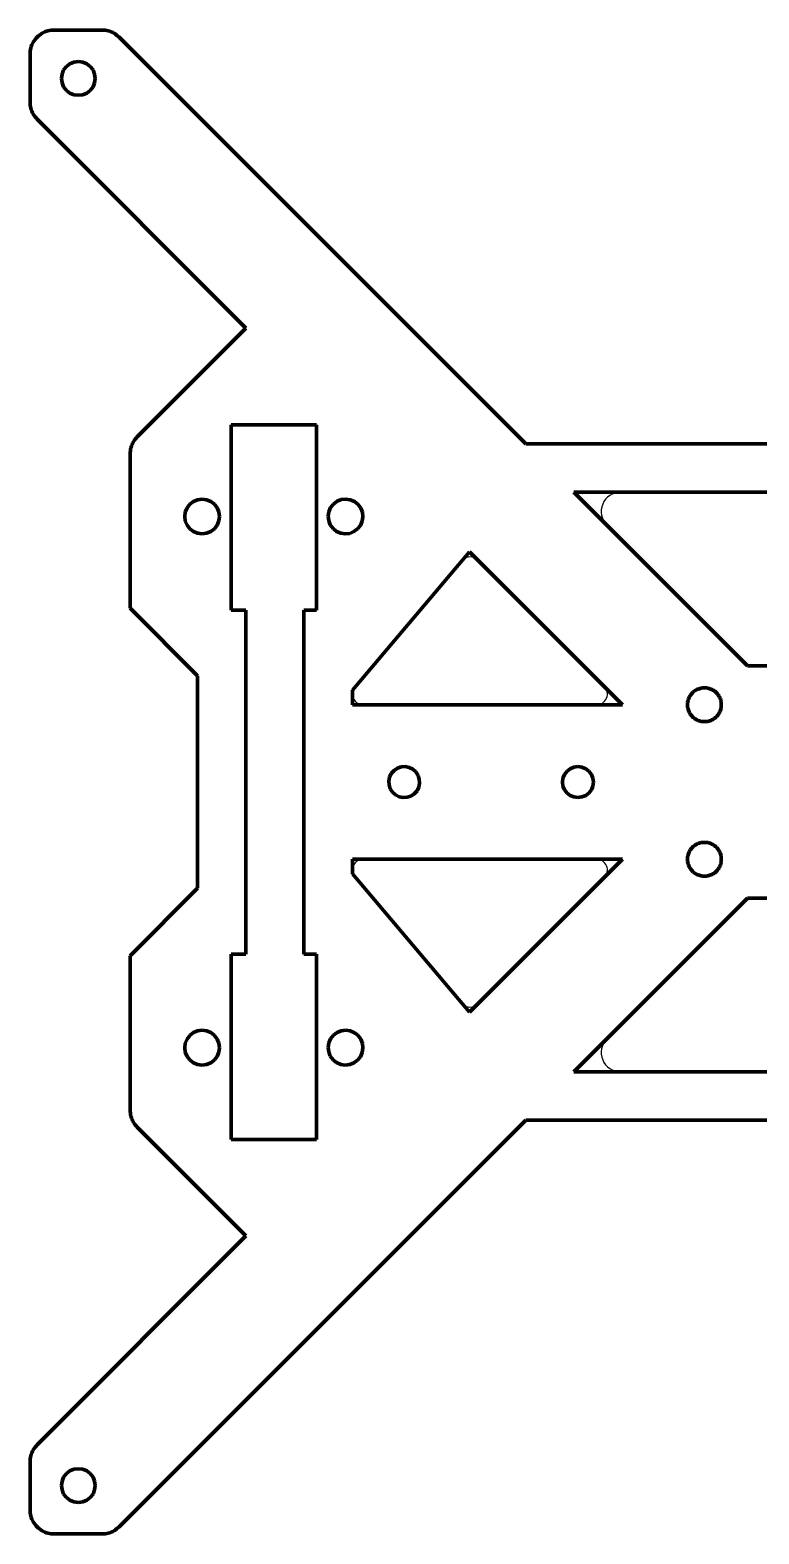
# Model space of a CAD drawing. Header units: millimetres. Extents: x 2 to 158, y 0 to 156.
# Drawn here: x 2.1 to 77.6, y 0 to 155.7 of the extents above; entities that cross this region are included whole.
import ezdxf

# ---------------------------------------------------------------- set-up
doc = ezdxf.new("R2010")
doc.units = ezdxf.units.MM
doc.layers.get('0').update_dxf_attribs({"lineweight": 70})

msp = doc.modelspace()

# ---------------------------------------------------------------- linework, layer by layer
at = {"color": 7, "lineweight": -3}
for p, q in [((4.49, 155.69), (4.65, 155.7)), ((9.6, 155.7), (4.65, 155.7)), ((9.6, 155.7), (9.76, 155.69)), ((2.28, 154), (2.34, 154.16)), ((2.34, 154.16), (2.41, 154.31)), ((2.41, 154.31), (2.48, 154.45)), ((2.48, 154.45), (2.57, 154.59)), ((2.57, 154.59), (2.67, 154.72)), ((2.67, 154.72), (2.77, 154.85)), ((2.77, 154.85), (2.88, 154.97)), ((2.88, 154.97), (3, 155.08)), ((3, 155.08), (3.13, 155.18)), ((3.13, 155.18), (3.26, 155.28)), ((3.26, 155.28), (3.4, 155.37)), ((3.4, 155.37), (3.54, 155.44)), ((3.54, 155.44), (3.69, 155.51)), ((3.69, 155.51), (3.85, 155.57)), ((3.85, 155.57), (4, 155.61)), ((4, 155.61), (4.16, 155.65)), ((4.16, 155.65), (4.32, 155.68)), ((4.32, 155.68), (4.49, 155.69)), ((9.76, 155.69), (9.93, 155.68)), ((9.93, 155.68), (10.09, 155.65)), ((10.09, 155.65), (10.25, 155.61)), ((10.25, 155.61), (10.4, 155.57)), ((10.4, 155.57), (10.56, 155.51)), ((10.56, 155.51), (10.71, 155.44)), ((10.71, 155.44), (10.85, 155.37)), ((10.85, 155.37), (10.99, 155.28)), ((10.99, 155.28), (11.12, 155.18)), ((11.12, 155.18), (11.25, 155.08)), ((11.25, 155.08), (11.37, 154.97)), ((52.9, 113.44), (11.37, 154.97)), ((2.15, 153.2), (2.16, 153.36)), ((2.15, 153.2), (2.15, 148.25)), ((2.16, 153.36), (2.17, 153.53)), ((2.17, 153.53), (2.2, 153.69)), ((2.2, 153.69), (2.24, 153.85)), ((2.24, 153.85), (2.28, 154)), ((5.46, 151.15), (5.4, 150.7)), ((5.63, 151.57), (5.46, 151.15)), ((5.91, 151.94), (5.63, 151.57)), ((6.27, 152.22), (5.91, 151.94)), ((6.7, 152.39), (6.27, 152.22)), ((7.15, 152.45), (6.7, 152.39)), ((7.6, 152.39), (7.15, 152.45)), ((8.02, 152.22), (7.6, 152.39)), ((8.39, 151.94), (8.02, 152.22)), ((8.67, 151.57), (8.39, 151.94)), ((8.84, 151.15), (8.67, 151.57)), ((8.9, 150.7), (8.84, 151.15)), ((5.4, 150.7), (5.46, 150.25)), ((5.46, 150.25), (5.63, 149.82)), ((5.63, 149.82), (5.91, 149.46)), ((8.39, 149.46), (8.67, 149.82)), ((8.67, 149.82), (8.84, 150.25)), ((8.84, 150.25), (8.9, 150.7)), ((2.16, 148.09), (2.15, 148.25)), ((2.17, 147.92), (2.16, 148.09)), ((2.2, 147.76), (2.17, 147.92)), ((5.91, 149.46), (6.27, 149.18)), ((6.27, 149.18), (6.7, 149.01)), ((6.7, 149.01), (7.15, 148.95)), ((7.15, 148.95), (7.6, 149.01)), ((7.6, 149.01), (8.02, 149.18)), ((8.02, 149.18), (8.39, 149.46)), ((2.24, 147.6), (2.2, 147.76)), ((2.28, 147.45), (2.24, 147.6)), ((2.34, 147.29), (2.28, 147.45)), ((2.41, 147.14), (2.34, 147.29)), ((2.48, 147), (2.41, 147.14)), ((2.57, 146.86), (2.48, 147)), ((2.67, 146.73), (2.57, 146.86)), ((2.77, 146.6), (2.67, 146.73)), ((2.88, 146.48), (2.77, 146.6)), ((24.51, 124.85), (2.88, 146.48)), ((24.51, 124.85), (13.25, 113.58)), ((31.83, 114.84), (22.97, 114.84)), ((22.97, 114.84), (22.97, 95.64)), ((31.83, 95.64), (31.83, 114.84)), ((12.52, 111.98), (12.54, 112.14)), ((12.54, 112.14), (12.56, 112.3)), ((12.56, 112.3), (12.6, 112.46)), ((12.6, 112.46), (12.65, 112.62)), ((12.65, 112.62), (12.71, 112.77)), ((12.71, 112.77), (12.77, 112.92)), ((12.77, 112.92), (12.85, 113.06)), ((12.85, 113.06), (12.94, 113.2)), ((12.94, 113.2), (13.03, 113.34)), ((13.03, 113.34), (13.14, 113.46)), ((13.14, 113.46), (13.25, 113.58)), ((54.31, 112.85), (105.69, 112.85)), ((12.51, 111.81), (12.52, 111.98)), ((12.51, 111.81), (12.51, 95.85)), ((96.69, 107.85), (63.31, 107.85)), ((18.41, 106.24), (18.23, 105.8)), ((18.7, 106.61), (18.41, 106.24)), ((19.07, 106.9), (18.7, 106.61)), ((19.5, 107.08), (19.07, 106.9)), ((19.97, 107.14), (19.5, 107.08)), ((20.44, 107.08), (19.97, 107.14)), ((20.87, 106.9), (20.44, 107.08)), ((21.24, 106.61), (20.87, 106.9)), ((21.53, 106.24), (21.24, 106.61)), ((21.71, 105.81), (21.53, 106.24)), ((33.28, 106.27), (33.1, 105.83)), ((33.58, 106.63), (33.28, 106.27)), ((33.95, 106.91), (33.58, 106.63)), ((34.39, 107.09), (33.95, 106.91)), ((34.86, 107.14), (34.39, 107.09)), ((35.32, 107.07), (34.86, 107.14)), ((35.75, 106.88), (35.32, 107.07)), ((36.12, 106.59), (35.75, 106.88)), ((36.4, 106.21), (36.12, 106.59)), ((36.57, 105.78), (36.4, 106.21)), ((18.23, 105.8), (18.17, 105.34)), ((18.17, 105.34), (18.23, 104.87)), ((18.23, 104.87), (18.41, 104.44)), ((18.41, 104.44), (18.7, 104.07)), ((21.24, 104.07), (21.53, 104.44)), ((21.53, 104.44), (21.71, 104.88)), ((21.77, 105.34), (21.71, 105.81)), ((21.71, 104.88), (21.77, 105.34)), ((33.1, 105.83), (33.03, 105.37)), ((33.03, 105.37), (33.08, 104.9)), ((33.08, 104.9), (33.25, 104.47)), ((33.25, 104.47), (33.53, 104.09)), ((36.08, 104.05), (36.37, 104.41)), ((36.37, 104.41), (36.56, 104.84)), ((36.56, 104.84), (36.63, 105.31)), ((36.63, 105.31), (36.57, 105.78)), ((61.9, 104.44), (75.88, 90.46)), ((18.7, 104.07), (19.07, 103.78)), ((19.07, 103.78), (19.51, 103.6)), ((19.51, 103.6), (19.97, 103.54)), ((19.97, 103.54), (20.44, 103.6)), ((20.44, 103.6), (20.87, 103.78)), ((20.87, 103.78), (21.24, 104.07)), ((33.53, 104.09), (33.9, 103.8)), ((33.9, 103.8), (34.33, 103.61)), ((34.33, 103.61), (34.8, 103.54)), ((34.8, 103.54), (35.27, 103.59)), ((35.27, 103.59), (35.7, 103.77)), ((35.7, 103.77), (36.08, 104.05)), ((46.9, 100.77), (35.81, 87.67)), ((61.63, 87.73), (48.53, 100.84)), ((12.51, 95.85), (19.51, 88.85)), ((22.97, 95.64), (24.51, 95.64)), ((24.51, 95.64), (24.51, 60.04)), ((30.51, 95.64), (31.83, 95.64)), ((30.51, 60.04), (30.51, 95.64)), ((19.51, 88.85), (19.51, 66.85)), ((77.29, 89.87), (82.71, 89.87)), ((36.65, 85.85), (60.85, 85.85)), ((40.6, 79.41), (40.2, 79.28)), ((41.01, 79.44), (40.6, 79.41)), ((41.42, 79.35), (41.01, 79.44)), ((58.9, 79.44), (58.49, 79.39)), ((59.31, 79.39), (58.9, 79.44)), ((39.39, 78.36), (39.3, 77.95)), ((39.3, 77.95), (39.33, 77.54)), ((39.57, 78.74), (39.39, 78.36)), ((39.85, 79.05), (39.57, 78.74)), ((40.2, 79.28), (39.85, 79.05)), ((41.8, 79.17), (41.42, 79.35)), ((42.11, 78.89), (41.8, 79.17)), ((42.34, 78.54), (42.11, 78.89)), ((42.47, 78.14), (42.34, 78.54)), ((42.5, 77.73), (42.47, 78.14)), ((57.35, 78.25), (57.3, 77.84)), ((57.51, 78.64), (57.35, 78.25)), ((57.77, 78.97), (57.51, 78.64)), ((58.1, 79.23), (57.77, 78.97)), ((58.49, 79.39), (58.1, 79.23)), ((59.7, 79.23), (59.31, 79.39)), ((60.03, 78.97), (59.7, 79.23)), ((60.29, 78.64), (60.03, 78.97)), ((60.45, 78.25), (60.29, 78.64)), ((60.5, 77.84), (60.45, 78.25)), ((39.33, 77.54), (39.46, 77.14)), ((39.46, 77.14), (39.69, 76.79)), ((39.69, 76.79), (40, 76.52)), ((40, 76.52), (40.38, 76.33)), ((40.38, 76.33), (40.79, 76.24)), ((41.2, 76.27), (41.6, 76.4)), ((41.6, 76.4), (41.95, 76.63)), ((41.95, 76.63), (42.23, 76.94)), ((42.23, 76.94), (42.41, 77.32)), ((42.41, 77.32), (42.5, 77.73)), ((57.3, 77.84), (57.35, 77.43)), ((57.35, 77.43), (57.51, 77.04)), ((57.51, 77.04), (57.77, 76.71)), ((57.77, 76.71), (58.1, 76.45)), ((58.1, 76.45), (58.49, 76.3)), ((58.49, 76.3), (58.9, 76.24)), ((58.9, 76.24), (59.31, 76.3)), ((59.31, 76.3), (59.7, 76.45)), ((59.7, 76.45), (60.03, 76.71)), ((60.03, 76.71), (60.29, 77.04)), ((60.29, 77.04), (60.45, 77.43)), ((60.45, 77.43), (60.5, 77.84)), ((40.79, 76.24), (41.2, 76.27)), ((60.85, 69.85), (36.65, 69.85)), ((35.81, 68.03), (46.9, 54.93)), ((48.53, 54.86), (61.63, 67.97)), ((12.51, 59.85), (19.51, 66.85)), ((82.71, 65.83), (77.29, 65.83)), ((75.88, 65.24), (61.9, 51.26)), ((12.51, 43.89), (12.51, 59.85)), ((24.51, 60.04), (22.97, 60.04)), ((22.97, 60.04), (22.97, 40.84)), ((31.83, 60.04), (30.51, 60.04)), ((31.83, 40.84), (31.83, 60.04)), ((18.7, 51.61), (18.41, 51.24)), ((18.97, 51.84), (18.7, 51.61)), ((19.07, 51.9), (18.97, 51.84)), ((19.5, 52.08), (19.07, 51.9)), ((19.97, 52.14), (19.5, 52.08)), ((20.44, 52.08), (19.97, 52.14)), ((20.87, 51.9), (20.44, 52.08)), ((20.97, 51.84), (20.87, 51.9)), ((21.24, 51.61), (20.97, 51.84)), ((21.53, 51.24), (21.24, 51.61)), ((33.58, 51.63), (33.28, 51.27)), ((33.86, 51.84), (33.58, 51.63)), ((33.95, 51.91), (33.86, 51.84)), ((34.39, 52.09), (33.95, 51.91)), ((34.86, 52.14), (34.39, 52.09)), ((35.32, 52.07), (34.86, 52.14)), ((35.75, 51.88), (35.32, 52.07)), ((35.83, 51.84), (35.75, 51.88)), ((36.12, 51.59), (35.83, 51.84)), ((36.4, 51.21), (36.12, 51.59)), ((18.23, 50.8), (18.17, 50.34)), ((18.17, 50.34), (18.23, 49.87)), ((18.41, 51.24), (18.23, 50.8)), ((18.23, 49.87), (18.41, 49.44)), ((21.71, 50.81), (21.53, 51.24)), ((21.53, 49.44), (21.71, 49.88)), ((21.77, 50.34), (21.71, 50.81)), ((21.71, 49.88), (21.77, 50.34)), ((33.1, 50.83), (33.03, 50.37)), ((33.03, 50.37), (33.08, 49.9)), ((33.08, 49.9), (33.25, 49.47)), ((33.28, 51.27), (33.1, 50.83)), ((36.37, 49.41), (36.56, 49.84)), ((36.57, 50.78), (36.4, 51.21)), ((36.56, 49.84), (36.63, 50.31)), ((36.63, 50.31), (36.57, 50.78)), ((18.41, 49.44), (18.7, 49.07)), ((18.7, 49.07), (18.97, 48.84)), ((18.97, 48.84), (19.07, 48.78)), ((19.07, 48.78), (19.51, 48.6)), ((19.51, 48.6), (19.97, 48.54)), ((19.97, 48.54), (20.44, 48.6)), ((20.44, 48.6), (20.87, 48.78)), ((20.87, 48.78), (20.97, 48.84)), ((20.97, 48.84), (21.24, 49.07)), ((21.24, 49.07), (21.53, 49.44)), ((33.25, 49.47), (33.53, 49.09)), ((33.53, 49.09), (33.83, 48.84)), ((33.83, 48.84), (33.9, 48.8)), ((33.9, 48.8), (34.33, 48.61)), ((34.33, 48.61), (34.8, 48.54)), ((34.8, 48.54), (35.27, 48.59)), ((35.27, 48.59), (35.7, 48.77)), ((35.7, 48.77), (35.8, 48.84)), ((35.8, 48.84), (36.08, 49.05)), ((36.08, 49.05), (36.37, 49.41)), ((63.31, 47.85), (96.69, 47.85)), ((12.52, 43.72), (12.51, 43.89)), ((12.54, 43.56), (12.52, 43.72)), ((52.9, 42.26), (11.37, 0.73)), ((12.56, 43.4), (12.54, 43.56)), ((12.6, 43.24), (12.56, 43.4)), ((12.65, 43.08), (12.6, 43.24)), ((12.71, 42.93), (12.65, 43.08)), ((12.77, 42.78), (12.71, 42.93)), ((12.85, 42.64), (12.77, 42.78)), ((12.94, 42.5), (12.85, 42.64)), ((13.03, 42.36), (12.94, 42.5)), ((13.14, 42.24), (13.03, 42.36)), ((13.25, 42.12), (13.14, 42.24)), ((24.51, 30.85), (13.25, 42.12)), ((105.69, 42.85), (54.31, 42.85)), ((22.97, 40.84), (31.83, 40.84)), ((24.51, 30.85), (2.88, 9.22)), ((2.17, 7.78), (2.2, 7.94)), ((2.2, 7.94), (2.24, 8.1)), ((2.24, 8.1), (2.28, 8.25)), ((2.28, 8.25), (2.34, 8.41)), ((2.34, 8.41), (2.41, 8.56)), ((2.41, 8.56), (2.48, 8.7)), ((2.48, 8.7), (2.57, 8.84)), ((2.57, 8.84), (2.67, 8.97)), ((2.67, 8.97), (2.77, 9.1)), ((2.77, 9.1), (2.88, 9.22)), ((2.15, 7.45), (2.16, 7.61)), ((2.15, 2.5), (2.15, 7.45)), ((2.16, 7.61), (2.17, 7.78)), ((5.91, 6.24), (5.63, 5.87)), ((6.27, 6.52), (5.91, 6.24)), ((6.7, 6.69), (6.27, 6.52)), ((7.15, 6.75), (6.7, 6.69)), ((7.6, 6.69), (7.15, 6.75)), ((8.02, 6.52), (7.6, 6.69)), ((8.39, 6.24), (8.02, 6.52)), ((8.67, 5.87), (8.39, 6.24)), ((5.46, 5.45), (5.4, 5)), ((5.4, 5), (5.46, 4.55)), ((5.63, 5.87), (5.46, 5.45)), ((8.84, 5.45), (8.67, 5.87)), ((8.9, 5), (8.84, 5.45)), ((8.84, 4.55), (8.9, 5)), ((5.46, 4.55), (5.63, 4.12)), ((5.63, 4.12), (5.91, 3.76)), ((5.91, 3.76), (6.27, 3.48)), ((6.27, 3.48), (6.7, 3.31)), ((6.7, 3.31), (7.15, 3.25)), ((7.15, 3.25), (7.6, 3.31)), ((7.6, 3.31), (8.02, 3.48)), ((8.02, 3.48), (8.39, 3.76)), ((8.39, 3.76), (8.67, 4.12)), ((8.67, 4.12), (8.84, 4.55)), ((2.16, 2.34), (2.15, 2.5)), ((2.17, 2.17), (2.16, 2.34)), ((2.2, 2.01), (2.17, 2.17)), ((2.24, 1.85), (2.2, 2.01)), ((2.28, 1.7), (2.24, 1.85)), ((2.34, 1.54), (2.28, 1.7)), ((2.41, 1.39), (2.34, 1.54)), ((2.48, 1.25), (2.41, 1.39)), ((2.57, 1.11), (2.48, 1.25)), ((2.67, 0.98), (2.57, 1.11)), ((2.77, 0.85), (2.67, 0.98)), ((2.88, 0.73), (2.77, 0.85)), ((3, 0.62), (2.88, 0.73)), ((3.13, 0.52), (3, 0.62)), ((3.26, 0.42), (3.13, 0.52)), ((3.4, 0.33), (3.26, 0.42)), ((3.54, 0.26), (3.4, 0.33)), ((3.69, 0.19), (3.54, 0.26)), ((3.85, 0.13), (3.69, 0.19)), ((4, 0.09), (3.85, 0.13)), ((4.16, 0.05), (4, 0.09)), ((4.32, 0.02), (4.16, 0.05)), ((4.49, 0.01), (4.32, 0.02)), ((4.65, 0), (4.49, 0.01)), ((9.6, 0), (4.65, 0)), ((9.76, 0.01), (9.6, 0)), ((9.93, 0.02), (9.76, 0.01)), ((10.09, 0.05), (9.93, 0.02)), ((10.25, 0.09), (10.09, 0.05)), ((10.4, 0.13), (10.25, 0.09)), ((10.56, 0.19), (10.4, 0.13)), ((10.71, 0.26), (10.56, 0.19)), ((10.85, 0.33), (10.71, 0.26)), ((10.99, 0.42), (10.85, 0.33)), ((11.12, 0.52), (10.99, 0.42)), ((11.25, 0.62), (11.12, 0.52)), ((11.37, 0.73), (11.25, 0.62))]:
    msp.add_line(p, q, dxfattribs=at)
for p, q in [((4.65, 155.7), (4.49, 155.69)), ((4.65, 155.7), (9.6, 155.7)), ((9.76, 155.69), (9.6, 155.7)), ((2.34, 154.16), (2.28, 154)), ((2.41, 154.31), (2.34, 154.16)), ((2.48, 154.45), (2.41, 154.31)), ((2.57, 154.59), (2.48, 154.45)), ((2.67, 154.72), (2.57, 154.59)), ((2.77, 154.85), (2.67, 154.72)), ((2.88, 154.97), (2.77, 154.85)), ((3, 155.08), (2.88, 154.97)), ((3.13, 155.18), (3, 155.08)), ((3.26, 155.28), (3.13, 155.18)), ((3.4, 155.37), (3.26, 155.28)), ((3.54, 155.44), (3.4, 155.37)), ((3.69, 155.51), (3.54, 155.44)), ((3.85, 155.57), (3.69, 155.51)), ((4, 155.61), (3.85, 155.57)), ((4.16, 155.65), (4, 155.61)), ((4.32, 155.68), (4.16, 155.65)), ((4.49, 155.69), (4.32, 155.68)), ((9.93, 155.68), (9.76, 155.69)), ((10.09, 155.65), (9.93, 155.68)), ((10.25, 155.61), (10.09, 155.65)), ((10.4, 155.57), (10.25, 155.61)), ((10.56, 155.51), (10.4, 155.57)), ((10.71, 155.44), (10.56, 155.51)), ((10.85, 155.37), (10.71, 155.44)), ((10.99, 155.28), (10.85, 155.37)), ((11.12, 155.18), (10.99, 155.28)), ((11.25, 155.08), (11.12, 155.18)), ((11.37, 154.97), (11.25, 155.08)), ((11.37, 154.97), (53.49, 112.85)), ((2.16, 153.36), (2.15, 153.2)), ((2.15, 148.25), (2.15, 153.2)), ((2.17, 153.53), (2.16, 153.36)), ((2.2, 153.69), (2.17, 153.53)), ((2.24, 153.85), (2.2, 153.69)), ((2.28, 154), (2.24, 153.85)), ((5.46, 151.15), (5.4, 150.7)), ((5.63, 151.57), (5.46, 151.15)), ((5.91, 151.94), (5.63, 151.57)), ((6.27, 152.22), (5.91, 151.94)), ((6.7, 152.39), (6.27, 152.22)), ((7.15, 152.45), (6.7, 152.39)), ((7.6, 152.39), (7.15, 152.45)), ((8.02, 152.22), (7.6, 152.39)), ((8.39, 151.94), (8.02, 152.22)), ((8.67, 151.57), (8.39, 151.94)), ((8.84, 151.15), (8.67, 151.57)), ((8.9, 150.7), (8.84, 151.15)), ((5.4, 150.7), (5.46, 150.25)), ((5.46, 150.25), (5.63, 149.82)), ((5.63, 149.82), (5.91, 149.46)), ((8.39, 149.46), (8.67, 149.82)), ((8.67, 149.82), (8.84, 150.25)), ((8.84, 150.25), (8.9, 150.7)), ((2.15, 148.25), (2.16, 148.09)), ((2.16, 148.09), (2.17, 147.92)), ((2.17, 147.92), (2.2, 147.76)), ((5.91, 149.46), (6.27, 149.18)), ((6.27, 149.18), (6.7, 149.01)), ((6.7, 149.01), (7.15, 148.95)), ((7.15, 148.95), (7.6, 149.01)), ((7.6, 149.01), (8.02, 149.18)), ((8.02, 149.18), (8.39, 149.46)), ((2.2, 147.76), (2.24, 147.6)), ((2.24, 147.6), (2.28, 147.45)), ((2.28, 147.45), (2.34, 147.29)), ((2.34, 147.29), (2.41, 147.14)), ((2.41, 147.14), (2.48, 147)), ((2.48, 147), (2.57, 146.86)), ((2.57, 146.86), (2.67, 146.73)), ((2.67, 146.73), (2.77, 146.6)), ((2.77, 146.6), (2.88, 146.48)), ((2.88, 146.48), (24.51, 124.85)), ((13.25, 113.58), (24.51, 124.85)), ((22.97, 95.64), (22.97, 114.84)), ((22.97, 114.84), (31.83, 114.84)), ((31.83, 114.84), (31.83, 95.64)), ((12.54, 112.14), (12.52, 111.98)), ((12.56, 112.3), (12.54, 112.14)), ((12.6, 112.46), (12.56, 112.3)), ((12.65, 112.62), (12.6, 112.46)), ((12.71, 112.77), (12.65, 112.62)), ((12.77, 112.92), (12.71, 112.77)), ((12.85, 113.06), (12.77, 112.92)), ((12.94, 113.2), (12.85, 113.06)), ((13.03, 113.34), (12.94, 113.2)), ((13.14, 113.46), (13.03, 113.34)), ((13.25, 113.58), (13.14, 113.46)), ((106.51, 112.85), (53.49, 112.85)), ((12.52, 111.98), (12.51, 111.81)), ((12.51, 95.85), (12.51, 111.81)), ((58.49, 107.85), (76.46, 89.87)), ((58.49, 107.85), (101.51, 107.85)), ((18.41, 106.24), (18.23, 105.8)), ((18.7, 106.61), (18.41, 106.24)), ((19.07, 106.9), (18.7, 106.61)), ((19.5, 107.08), (19.07, 106.9)), ((19.97, 107.14), (19.5, 107.08)), ((20.44, 107.08), (19.97, 107.14)), ((20.87, 106.9), (20.44, 107.08)), ((21.24, 106.61), (20.87, 106.9)), ((21.53, 106.24), (21.24, 106.61)), ((21.71, 105.81), (21.53, 106.24)), ((33.28, 106.27), (33.1, 105.83)), ((33.58, 106.63), (33.28, 106.27)), ((33.95, 106.91), (33.58, 106.63)), ((34.39, 107.09), (33.95, 106.91)), ((34.86, 107.14), (34.39, 107.09)), ((35.32, 107.07), (34.86, 107.14)), ((35.75, 106.88), (35.32, 107.07)), ((36.12, 106.59), (35.75, 106.88)), ((36.4, 106.21), (36.12, 106.59)), ((36.57, 105.78), (36.4, 106.21)), ((18.23, 105.8), (18.17, 105.34)), ((18.17, 105.34), (18.23, 104.87)), ((18.23, 104.87), (18.41, 104.44)), ((18.41, 104.44), (18.7, 104.07)), ((21.24, 104.07), (21.53, 104.44)), ((21.53, 104.44), (21.71, 104.88)), ((21.77, 105.34), (21.71, 105.81)), ((21.71, 104.88), (21.77, 105.34)), ((33.1, 105.83), (33.03, 105.37)), ((33.03, 105.37), (33.08, 104.9)), ((33.08, 104.9), (33.25, 104.47)), ((33.25, 104.47), (33.53, 104.09)), ((36.08, 104.05), (36.37, 104.41)), ((36.37, 104.41), (36.56, 104.84)), ((36.56, 104.84), (36.63, 105.31)), ((36.63, 105.31), (36.57, 105.78)), ((18.7, 104.07), (19.07, 103.78)), ((19.07, 103.78), (19.51, 103.6)), ((19.51, 103.6), (19.97, 103.54)), ((19.97, 103.54), (20.44, 103.6)), ((20.44, 103.6), (20.87, 103.78)), ((20.87, 103.78), (21.24, 104.07)), ((33.53, 104.09), (33.9, 103.8)), ((33.9, 103.8), (34.33, 103.61)), ((34.33, 103.61), (34.8, 103.54)), ((34.8, 103.54), (35.27, 103.59)), ((35.27, 103.59), (35.7, 103.77)), ((35.7, 103.77), (36.08, 104.05)), ((47.68, 101.69), (35.54, 87.36)), ((63.51, 85.85), (47.68, 101.69)), ((19.51, 88.85), (12.51, 95.85)), ((24.51, 95.64), (22.97, 95.64)), ((24.51, 95.64), (24.51, 60.04)), ((31.83, 95.64), (30.51, 95.64)), ((30.51, 60.04), (30.51, 95.64)), ((19.51, 66.85), (19.51, 88.85)), ((83.54, 89.87), (76.46, 89.87)), ((35.54, 87.36), (35.54, 85.85)), ((70.93, 87.24), (70.85, 87.17)), ((71.03, 87.31), (70.93, 87.24)), ((71.12, 87.37), (71.03, 87.31)), ((71.23, 87.42), (71.12, 87.37)), ((71.33, 87.47), (71.23, 87.42)), ((71.44, 87.51), (71.33, 87.47)), ((71.55, 87.54), (71.44, 87.51)), ((71.66, 87.57), (71.55, 87.54)), ((71.77, 87.59), (71.66, 87.57)), ((71.89, 87.6), (71.77, 87.59)), ((72, 87.6), (71.89, 87.6)), ((72.11, 87.6), (72, 87.6)), ((72.23, 87.59), (72.11, 87.6)), ((72.34, 87.57), (72.23, 87.59)), ((72.45, 87.54), (72.34, 87.57)), ((72.56, 87.51), (72.45, 87.54)), ((72.67, 87.47), (72.56, 87.51)), ((72.77, 87.42), (72.67, 87.47)), ((72.87, 87.37), (72.77, 87.42)), ((72.97, 87.31), (72.87, 87.37)), ((73.07, 87.24), (72.97, 87.31)), ((73.15, 87.17), (73.07, 87.24)), ((35.54, 85.85), (63.51, 85.85)), ((70.26, 86.08), (70.25, 85.96)), ((70.25, 85.96), (70.25, 85.85)), ((70.25, 85.85), (70.25, 85.74)), ((70.25, 85.74), (70.26, 85.62)), ((70.28, 86.19), (70.26, 86.08)), ((70.31, 86.3), (70.28, 86.19)), ((70.34, 86.41), (70.31, 86.3)), ((70.38, 86.52), (70.34, 86.41)), ((70.43, 86.62), (70.38, 86.52)), ((70.48, 86.73), (70.43, 86.62)), ((70.54, 86.82), (70.48, 86.73)), ((70.61, 86.92), (70.54, 86.82)), ((70.68, 87), (70.61, 86.92)), ((70.76, 87.09), (70.68, 87)), ((70.85, 87.17), (70.76, 87.09)), ((73.24, 87.09), (73.15, 87.17)), ((73.32, 87), (73.24, 87.09)), ((73.39, 86.92), (73.32, 87)), ((73.46, 86.82), (73.39, 86.92)), ((73.52, 86.73), (73.46, 86.82)), ((73.57, 86.62), (73.52, 86.73)), ((73.62, 86.52), (73.57, 86.62)), ((73.66, 86.41), (73.62, 86.52)), ((73.69, 86.3), (73.66, 86.41)), ((73.72, 86.19), (73.69, 86.3)), ((73.74, 86.08), (73.72, 86.19)), ((73.75, 85.96), (73.74, 86.08)), ((73.74, 85.62), (73.75, 85.74)), ((73.75, 85.85), (73.75, 85.96)), ((73.75, 85.74), (73.75, 85.85)), ((70.26, 85.62), (70.28, 85.51)), ((70.28, 85.51), (70.31, 85.4)), ((70.31, 85.4), (70.34, 85.29)), ((70.34, 85.29), (70.38, 85.18)), ((70.38, 85.18), (70.43, 85.08)), ((70.43, 85.08), (70.48, 84.98)), ((70.48, 84.98), (70.54, 84.88)), ((70.54, 84.88), (70.61, 84.78)), ((70.61, 84.78), (70.68, 84.7)), ((70.68, 84.7), (70.76, 84.61)), ((70.76, 84.61), (70.85, 84.53)), ((70.85, 84.53), (70.93, 84.46)), ((70.93, 84.46), (71.03, 84.39)), ((71.03, 84.39), (71.12, 84.33)), ((71.12, 84.33), (71.23, 84.28)), ((71.23, 84.28), (71.33, 84.23)), ((71.33, 84.23), (71.44, 84.19)), ((71.44, 84.19), (71.55, 84.16)), ((71.55, 84.16), (71.66, 84.13)), ((71.66, 84.13), (71.77, 84.11)), ((71.77, 84.11), (71.89, 84.1)), ((71.89, 84.1), (72, 84.1)), ((72, 84.1), (72.11, 84.1)), ((72.11, 84.1), (72.23, 84.11)), ((72.23, 84.11), (72.34, 84.13)), ((72.34, 84.13), (72.45, 84.16)), ((72.45, 84.16), (72.56, 84.19)), ((72.56, 84.19), (72.67, 84.23)), ((72.67, 84.23), (72.77, 84.28)), ((72.77, 84.28), (72.87, 84.33)), ((72.87, 84.33), (72.97, 84.39)), ((72.97, 84.39), (73.07, 84.46)), ((73.07, 84.46), (73.15, 84.53)), ((73.15, 84.53), (73.24, 84.61)), ((73.24, 84.61), (73.32, 84.7)), ((73.32, 84.7), (73.39, 84.78)), ((73.39, 84.78), (73.46, 84.88)), ((73.46, 84.88), (73.52, 84.98)), ((73.52, 84.98), (73.57, 85.08)), ((73.57, 85.08), (73.62, 85.18)), ((73.62, 85.18), (73.66, 85.29)), ((73.66, 85.29), (73.69, 85.4)), ((73.69, 85.4), (73.72, 85.51)), ((73.72, 85.51), (73.74, 85.62)), ((40.6, 79.41), (40.2, 79.28)), ((41.01, 79.44), (40.6, 79.41)), ((41.42, 79.35), (41.01, 79.44)), ((58.9, 79.44), (58.49, 79.39)), ((59.31, 79.39), (58.9, 79.44)), ((39.39, 78.36), (39.3, 77.95)), ((39.3, 77.95), (39.33, 77.54)), ((39.57, 78.74), (39.39, 78.36)), ((39.85, 79.05), (39.57, 78.74)), ((40.2, 79.28), (39.85, 79.05)), ((41.8, 79.17), (41.42, 79.35)), ((42.11, 78.89), (41.8, 79.17)), ((42.34, 78.54), (42.11, 78.89)), ((42.47, 78.14), (42.34, 78.54)), ((42.5, 77.73), (42.47, 78.14)), ((57.35, 78.25), (57.3, 77.84)), ((57.51, 78.64), (57.35, 78.25)), ((57.77, 78.97), (57.51, 78.64)), ((58.1, 79.23), (57.77, 78.97)), ((58.49, 79.39), (58.1, 79.23)), ((59.7, 79.23), (59.31, 79.39)), ((60.03, 78.97), (59.7, 79.23)), ((60.29, 78.64), (60.03, 78.97)), ((60.45, 78.25), (60.29, 78.64)), ((60.5, 77.84), (60.45, 78.25)), ((39.33, 77.54), (39.46, 77.14)), ((39.46, 77.14), (39.69, 76.79)), ((39.69, 76.79), (40, 76.52)), ((40, 76.52), (40.38, 76.33)), ((40.38, 76.33), (40.79, 76.24)), ((41.2, 76.27), (41.6, 76.4)), ((41.6, 76.4), (41.95, 76.63)), ((41.95, 76.63), (42.23, 76.94)), ((42.23, 76.94), (42.41, 77.32)), ((42.41, 77.32), (42.5, 77.73)), ((57.3, 77.84), (57.35, 77.43)), ((57.35, 77.43), (57.51, 77.04)), ((57.51, 77.04), (57.77, 76.71)), ((57.77, 76.71), (58.1, 76.45)), ((58.1, 76.45), (58.49, 76.3)), ((58.49, 76.3), (58.9, 76.24)), ((58.9, 76.24), (59.31, 76.3)), ((59.31, 76.3), (59.7, 76.45)), ((59.7, 76.45), (60.03, 76.71)), ((60.03, 76.71), (60.29, 77.04)), ((60.29, 77.04), (60.45, 77.43)), ((60.45, 77.43), (60.5, 77.84)), ((40.79, 76.24), (41.2, 76.27)), ((70.26, 70.08), (70.25, 69.96)), ((70.28, 70.19), (70.26, 70.08)), ((70.31, 70.3), (70.28, 70.19)), ((70.34, 70.41), (70.31, 70.3)), ((70.38, 70.52), (70.34, 70.41)), ((70.43, 70.62), (70.38, 70.52)), ((70.48, 70.73), (70.43, 70.62)), ((70.54, 70.82), (70.48, 70.73)), ((70.61, 70.92), (70.54, 70.82)), ((70.68, 71), (70.61, 70.92)), ((70.76, 71.09), (70.68, 71)), ((70.85, 71.17), (70.76, 71.09)), ((70.93, 71.24), (70.85, 71.17)), ((71.03, 71.31), (70.93, 71.24)), ((71.12, 71.37), (71.03, 71.31)), ((71.23, 71.42), (71.12, 71.37)), ((71.33, 71.47), (71.23, 71.42)), ((71.44, 71.51), (71.33, 71.47)), ((71.55, 71.54), (71.44, 71.51)), ((71.66, 71.57), (71.55, 71.54)), ((71.77, 71.59), (71.66, 71.57)), ((71.89, 71.6), (71.77, 71.59)), ((72, 71.6), (71.89, 71.6)), ((72.11, 71.6), (72, 71.6)), ((72.23, 71.59), (72.11, 71.6)), ((72.34, 71.57), (72.23, 71.59)), ((72.45, 71.54), (72.34, 71.57)), ((72.56, 71.51), (72.45, 71.54)), ((72.67, 71.47), (72.56, 71.51)), ((72.77, 71.42), (72.67, 71.47)), ((72.87, 71.37), (72.77, 71.42)), ((72.97, 71.31), (72.87, 71.37)), ((73.07, 71.24), (72.97, 71.31)), ((73.15, 71.17), (73.07, 71.24)), ((73.24, 71.09), (73.15, 71.17)), ((73.32, 71), (73.24, 71.09)), ((73.39, 70.92), (73.32, 71)), ((73.46, 70.82), (73.39, 70.92)), ((73.52, 70.73), (73.46, 70.82)), ((73.57, 70.62), (73.52, 70.73)), ((73.62, 70.52), (73.57, 70.62)), ((73.66, 70.41), (73.62, 70.52)), ((73.69, 70.3), (73.66, 70.41)), ((73.72, 70.19), (73.69, 70.3)), ((73.74, 70.08), (73.72, 70.19)), ((73.75, 69.96), (73.74, 70.08)), ((35.54, 69.85), (35.54, 68.34)), ((35.54, 69.85), (63.51, 69.85)), ((63.51, 69.85), (47.68, 54.01)), ((70.25, 69.96), (70.25, 69.85)), ((70.25, 69.85), (70.25, 69.74)), ((70.25, 69.74), (70.26, 69.62)), ((70.26, 69.62), (70.28, 69.51)), ((70.28, 69.51), (70.31, 69.4)), ((70.31, 69.4), (70.34, 69.29)), ((70.34, 69.29), (70.38, 69.18)), ((70.38, 69.18), (70.43, 69.08)), ((70.43, 69.08), (70.48, 68.98)), ((70.48, 68.98), (70.54, 68.88)), ((70.54, 68.88), (70.61, 68.78)), ((70.61, 68.78), (70.68, 68.7)), ((70.68, 68.7), (70.76, 68.61)), ((70.76, 68.61), (70.85, 68.53)), ((70.85, 68.53), (70.93, 68.46)), ((73.07, 68.46), (73.15, 68.53)), ((73.15, 68.53), (73.24, 68.61)), ((73.24, 68.61), (73.32, 68.7)), ((73.32, 68.7), (73.39, 68.78)), ((73.39, 68.78), (73.46, 68.88)), ((73.46, 68.88), (73.52, 68.98)), ((73.52, 68.98), (73.57, 69.08)), ((73.57, 69.08), (73.62, 69.18)), ((73.62, 69.18), (73.66, 69.29)), ((73.66, 69.29), (73.69, 69.4)), ((73.69, 69.4), (73.72, 69.51)), ((73.72, 69.51), (73.74, 69.62)), ((73.74, 69.62), (73.75, 69.74)), ((73.75, 69.85), (73.75, 69.96)), ((73.75, 69.74), (73.75, 69.85)), ((47.68, 54.01), (35.54, 68.34)), ((70.93, 68.46), (71.03, 68.39)), ((71.03, 68.39), (71.12, 68.33)), ((71.12, 68.33), (71.23, 68.28)), ((71.23, 68.28), (71.33, 68.23)), ((71.33, 68.23), (71.44, 68.19)), ((71.44, 68.19), (71.55, 68.16)), ((71.55, 68.16), (71.66, 68.13)), ((71.66, 68.13), (71.77, 68.11)), ((71.77, 68.11), (71.89, 68.1)), ((71.89, 68.1), (72, 68.1)), ((72, 68.1), (72.11, 68.1)), ((72.11, 68.1), (72.23, 68.11)), ((72.23, 68.11), (72.34, 68.13)), ((72.34, 68.13), (72.45, 68.16)), ((72.45, 68.16), (72.56, 68.19)), ((72.56, 68.19), (72.67, 68.23)), ((72.67, 68.23), (72.77, 68.28)), ((72.77, 68.28), (72.87, 68.33)), ((72.87, 68.33), (72.97, 68.39)), ((72.97, 68.39), (73.07, 68.46)), ((19.51, 66.85), (12.51, 59.85)), ((58.49, 47.85), (76.46, 65.83)), ((76.46, 65.83), (83.54, 65.83)), ((12.51, 59.85), (12.51, 43.89)), ((22.97, 40.84), (22.97, 60.04)), ((22.97, 60.04), (24.51, 60.04)), ((30.51, 60.04), (31.83, 60.04)), ((31.83, 60.04), (31.83, 40.84)), ((18.7, 51.61), (18.41, 51.24)), ((18.97, 51.84), (18.7, 51.61)), ((19.07, 51.9), (18.97, 51.84)), ((19.5, 52.08), (19.07, 51.9)), ((19.97, 52.14), (19.5, 52.08)), ((20.44, 52.08), (19.97, 52.14)), ((20.87, 51.9), (20.44, 52.08)), ((20.97, 51.84), (20.87, 51.9)), ((21.24, 51.61), (20.97, 51.84)), ((21.53, 51.24), (21.24, 51.61)), ((33.58, 51.63), (33.28, 51.27)), ((33.86, 51.84), (33.58, 51.63)), ((33.83, 51.84), (33.86, 51.84)), ((33.95, 51.91), (33.86, 51.84)), ((34.39, 52.09), (33.95, 51.91)), ((34.86, 52.14), (34.39, 52.09)), ((35.32, 52.07), (34.86, 52.14)), ((35.75, 51.88), (35.32, 52.07)), ((35.83, 51.84), (35.75, 51.88)), ((36.12, 51.59), (35.83, 51.84)), ((36.4, 51.21), (36.12, 51.59)), ((18.23, 50.8), (18.17, 50.34)), ((18.17, 50.34), (18.23, 49.87)), ((18.41, 51.24), (18.23, 50.8)), ((18.23, 49.87), (18.41, 49.44)), ((21.71, 50.81), (21.53, 51.24)), ((21.53, 49.44), (21.71, 49.88)), ((21.77, 50.34), (21.71, 50.81)), ((21.71, 49.88), (21.77, 50.34)), ((33.1, 50.83), (33.03, 50.37)), ((33.03, 50.37), (33.08, 49.9)), ((33.08, 49.9), (33.25, 49.47)), ((33.28, 51.27), (33.1, 50.83)), ((36.37, 49.41), (36.56, 49.84)), ((36.57, 50.78), (36.4, 51.21)), ((36.56, 49.84), (36.63, 50.31)), ((36.63, 50.31), (36.57, 50.78)), ((18.41, 49.44), (18.7, 49.07)), ((18.7, 49.07), (18.97, 48.84)), ((18.97, 48.84), (19.07, 48.78)), ((19.07, 48.78), (19.51, 48.6)), ((19.51, 48.6), (19.97, 48.54)), ((19.97, 48.54), (20.44, 48.6)), ((20.44, 48.6), (20.87, 48.78)), ((20.87, 48.78), (20.97, 48.84)), ((20.97, 48.84), (21.24, 49.07)), ((21.24, 49.07), (21.53, 49.44)), ((33.25, 49.47), (33.53, 49.09)), ((33.53, 49.09), (33.83, 48.84)), ((33.83, 48.84), (33.9, 48.8)), ((33.9, 48.8), (34.33, 48.61)), ((34.33, 48.61), (34.8, 48.54)), ((34.8, 48.54), (35.27, 48.59)), ((35.27, 48.59), (35.7, 48.77)), ((35.7, 48.77), (35.8, 48.84)), ((35.8, 48.84), (36.08, 49.05)), ((36.08, 49.05), (36.37, 49.41)), ((101.51, 47.85), (58.49, 47.85)), ((12.51, 43.89), (12.52, 43.72)), ((12.52, 43.72), (12.54, 43.56)), ((11.37, 0.73), (53.49, 42.85)), ((12.54, 43.56), (12.56, 43.4)), ((12.56, 43.4), (12.6, 43.24)), ((12.6, 43.24), (12.65, 43.08)), ((12.65, 43.08), (12.71, 42.93)), ((12.71, 42.93), (12.77, 42.78)), ((12.77, 42.78), (12.85, 42.64)), ((12.85, 42.64), (12.94, 42.5)), ((12.94, 42.5), (13.03, 42.36)), ((13.03, 42.36), (13.14, 42.24)), ((13.14, 42.24), (13.25, 42.12)), ((13.25, 42.12), (24.51, 30.85)), ((53.49, 42.85), (106.51, 42.85)), ((31.83, 40.84), (22.97, 40.84)), ((2.88, 9.22), (24.51, 30.85)), ((2.2, 7.94), (2.17, 7.78)), ((2.24, 8.1), (2.2, 7.94)), ((2.28, 8.25), (2.24, 8.1)), ((2.34, 8.41), (2.28, 8.25)), ((2.41, 8.56), (2.34, 8.41)), ((2.48, 8.7), (2.41, 8.56)), ((2.57, 8.84), (2.48, 8.7)), ((2.67, 8.97), (2.57, 8.84)), ((2.77, 9.1), (2.67, 8.97)), ((2.88, 9.22), (2.77, 9.1)), ((2.16, 7.61), (2.15, 7.45)), ((2.15, 7.45), (2.15, 2.5)), ((2.17, 7.78), (2.16, 7.61)), ((5.91, 6.24), (5.63, 5.87)), ((6.27, 6.52), (5.91, 6.24)), ((6.7, 6.69), (6.27, 6.52)), ((7.15, 6.75), (6.7, 6.69)), ((7.6, 6.69), (7.15, 6.75)), ((8.02, 6.52), (7.6, 6.69)), ((8.39, 6.24), (8.02, 6.52)), ((8.67, 5.87), (8.39, 6.24)), ((5.46, 5.45), (5.4, 5)), ((5.4, 5), (5.46, 4.55)), ((5.63, 5.87), (5.46, 5.45)), ((8.84, 5.45), (8.67, 5.87)), ((8.9, 5), (8.84, 5.45)), ((8.84, 4.55), (8.9, 5)), ((5.46, 4.55), (5.63, 4.12)), ((5.63, 4.12), (5.91, 3.76)), ((5.91, 3.76), (6.27, 3.48)), ((6.27, 3.48), (6.7, 3.31)), ((6.7, 3.31), (7.15, 3.25)), ((7.15, 3.25), (7.6, 3.31)), ((7.6, 3.31), (8.02, 3.48)), ((8.02, 3.48), (8.39, 3.76)), ((8.39, 3.76), (8.67, 4.12)), ((8.67, 4.12), (8.84, 4.55)), ((2.15, 2.5), (2.16, 2.34)), ((2.16, 2.34), (2.17, 2.17)), ((2.17, 2.17), (2.2, 2.01)), ((2.2, 2.01), (2.24, 1.85)), ((2.24, 1.85), (2.28, 1.7)), ((2.28, 1.7), (2.34, 1.54)), ((2.34, 1.54), (2.41, 1.39)), ((2.41, 1.39), (2.48, 1.25)), ((2.48, 1.25), (2.57, 1.11)), ((2.57, 1.11), (2.67, 0.98)), ((2.67, 0.98), (2.77, 0.85)), ((2.77, 0.85), (2.88, 0.73)), ((2.88, 0.73), (3, 0.62)), ((3, 0.62), (3.13, 0.52)), ((3.13, 0.52), (3.26, 0.42)), ((3.26, 0.42), (3.4, 0.33)), ((3.4, 0.33), (3.54, 0.26)), ((3.54, 0.26), (3.69, 0.19)), ((3.69, 0.19), (3.85, 0.13)), ((3.85, 0.13), (4, 0.09)), ((4, 0.09), (4.16, 0.05)), ((4.16, 0.05), (4.32, 0.02)), ((4.32, 0.02), (4.49, 0.01)), ((4.49, 0.01), (4.65, 0)), ((4.65, 0), (9.6, 0)), ((9.6, 0), (9.76, 0.01)), ((9.76, 0.01), (9.93, 0.02)), ((9.93, 0.02), (10.09, 0.05)), ((10.09, 0.05), (10.25, 0.09)), ((10.25, 0.09), (10.4, 0.13)), ((10.4, 0.13), (10.56, 0.19)), ((10.56, 0.19), (10.71, 0.26)), ((10.71, 0.26), (10.85, 0.33)), ((10.85, 0.33), (10.99, 0.42)), ((10.99, 0.42), (11.12, 0.52)), ((11.12, 0.52), (11.25, 0.62)), ((11.25, 0.62), (11.37, 0.73))]:
    msp.add_line(p, q)
for centre, radius, start, end in [((54.31, 114.85), 2, 225, 270), ((63.31, 105.85), 2, 90, 225), ((47.75, 100.06), 1.1, 45, 139.7429), ((77.29, 91.87), 2, 225, 270), ((36.65, 86.95), 1.1, 139.7429, 270), ((60.85, 86.95), 1.1, 270, 45), ((36.65, 68.75), 1.1, 90, 220.2571), ((60.85, 68.75), 1.1, 315, 90), ((77.29, 63.83), 2, 90, 135), ((47.75, 55.64), 1.1, 220.2571, 315), ((63.31, 49.85), 2, 135, 270), ((54.31, 40.85), 2, 90, 135)]:
    msp.add_arc(centre, radius, start, end, dxfattribs=at)

doc.saveas('drawing.dxf')
